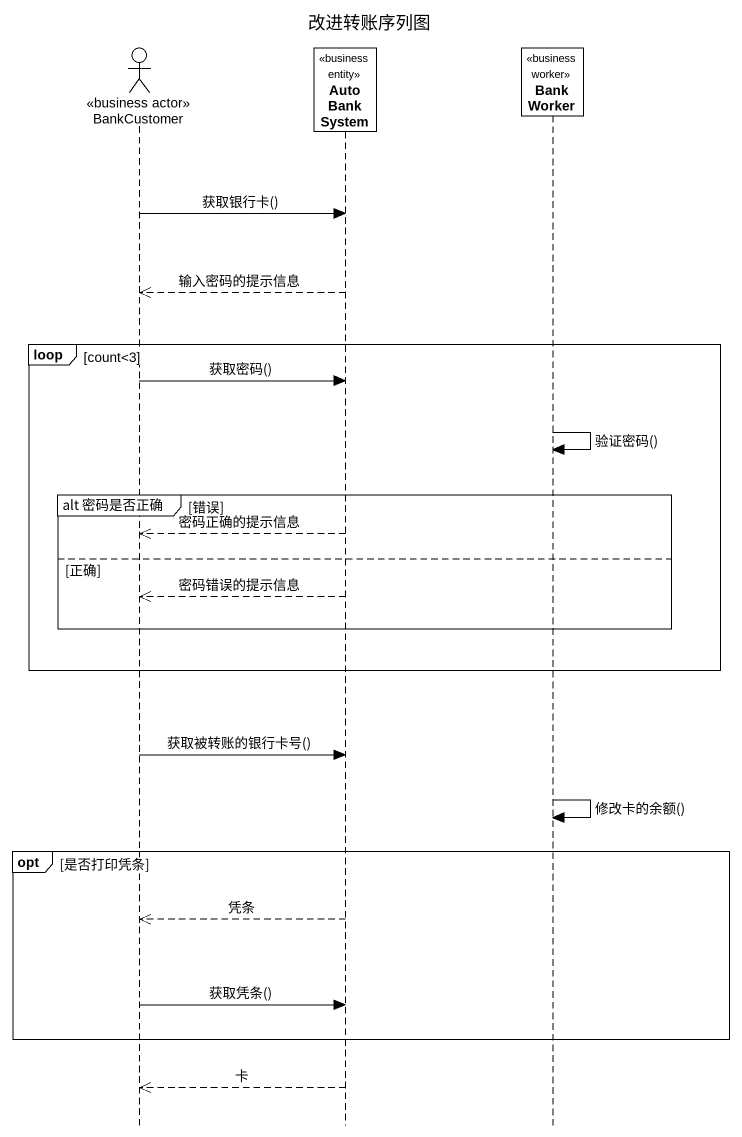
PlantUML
@startuml
title 改进转账序列图
hide footbox
actor BankCustomer <<business actor>>
participant AutoBankSystem <<business entity>>
participant BankWorker <<business worker>>

BankCustomer -> AutoBankSystem : 获取银行卡()
AutoBankSystem -->> BankCustomer : 输入密码的提示信息
loop count<3
  BankCustomer -> AutoBankSystem : 获取密码()
  BankWorker -> BankWorker : 验证密码()
  group alt 密码是否正确 [错误]
    AutoBankSystem -->> BankCustomer : 密码正确的提示信息
  else 正确
    AutoBankSystem -->> BankCustomer : 密码错误的提示信息
  end
end
BankCustomer -> AutoBankSystem : 获取被转账的银行卡号()
BankWorker -> BankWorker : 修改卡的余额()
opt 是否打印凭条
  AutoBankSystem -->> BankCustomer : 凭条
  BankCustomer -> AutoBankSystem : 获取凭条()
end
AutoBankSystem -->> BankCustomer : 卡
@enduml
